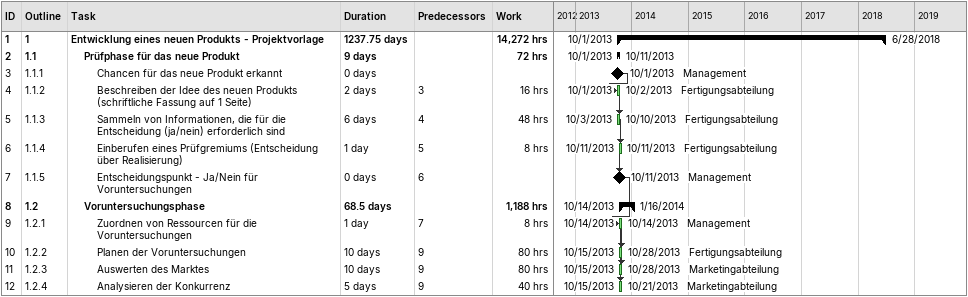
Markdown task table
| ID | WBS | Task | Duration | Start | Finish | Predecessors | Resources | Work (h) |
|---|---|---|---|---|---|---|---|---|
| 1 | 1 | **Entwicklung eines neuen Produkts - Projektvorlage** | 1237.75d | 2013-10-01 | 2018-06-28 |  |  | 14272 |
| 2 | 1.1 | **Prüfphase für das neue Produkt** | 9d | 2013-10-01 | 2013-10-11 |  |  | 72 |
| 3 | 1.1.1 | Chancen für das neue Produkt erkannt | 0d | 2013-10-01 | 2013-10-01 |  | Management |  |
| 4 | 1.1.2 | Beschreiben der Idee des neuen Produkts (schriftliche Fassung auf 1 Seite) | 2d | 2013-10-01 | 2013-10-02 | 3 | Fertigungsabteilung | 16 |
| 5 | 1.1.3 | Sammeln von Informationen, die für die Entscheidung (ja/nein) erforderlich sind | 6d | 2013-10-03 | 2013-10-10 | 4 | Fertigungsabteilung | 48 |
| 6 | 1.1.4 | Einberufen eines Prüfgremiums (Entscheidung über Realisierung) | 1d | 2013-10-11 | 2013-10-11 | 5 | Fertigungsabteilung | 8 |
| 7 | 1.1.5 | Entscheidungspunkt - Ja/Nein für Voruntersuchungen | 0d | 2013-10-11 | 2013-10-11 | 6 | Management |  |
| 8 | 1.2 | **Voruntersuchungsphase** | 68.5d | 2013-10-14 | 2014-01-16 |  |  | 1188 |
| 9 | 1.2.1 | Zuordnen von Ressourcen für die Voruntersuchungen | 1d | 2013-10-14 | 2013-10-14 | 7 | Management | 8 |
| 10 | 1.2.2 | Planen der Voruntersuchungen | 10d | 2013-10-15 | 2013-10-28 | 9 | Fertigungsabteilung | 80 |
| 11 | 1.2.3 | Auswerten des Marktes | 10d | 2013-10-15 | 2013-10-28 | 9 | Marketingabteilung | 80 |
| 12 | 1.2.4 | Analysieren der Konkurrenz | 5d | 2013-10-15 | 2013-10-21 | 9 | Marketingabteilung | 40 |
